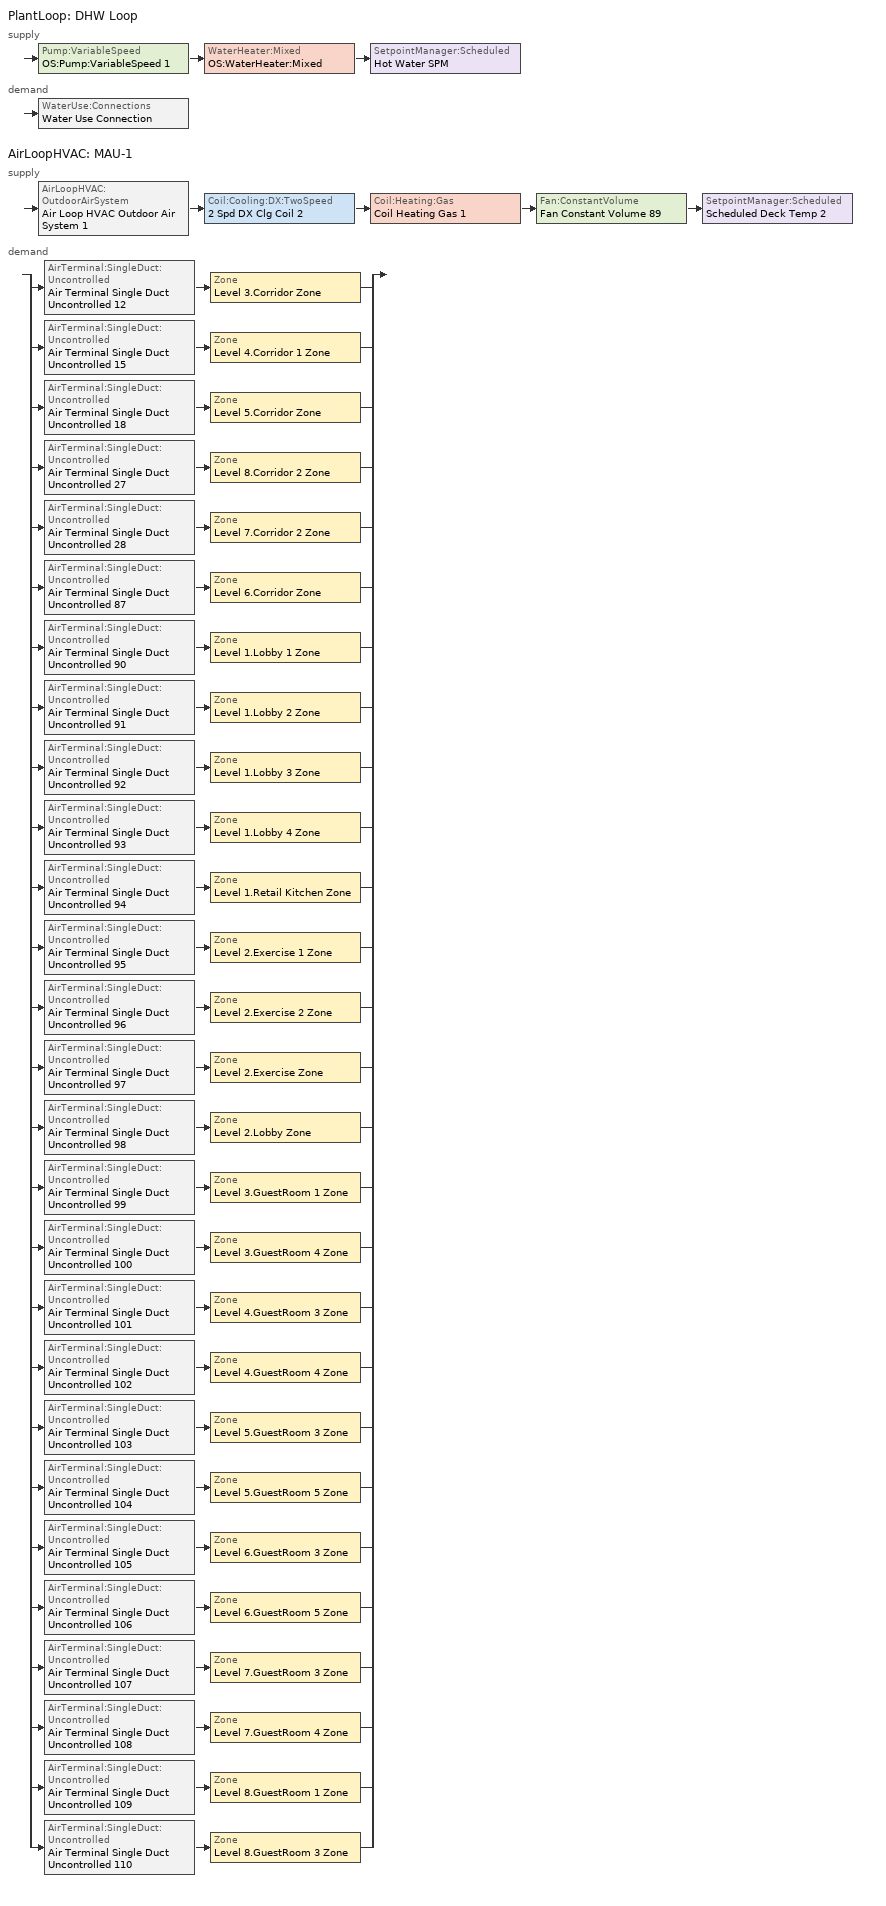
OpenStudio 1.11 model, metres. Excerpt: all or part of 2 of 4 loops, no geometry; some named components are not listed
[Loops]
PlantLoop 'DHW Loop'
 supply: Pump:VariableSpeed 'OS:Pump:VariableSpeed 1' > WaterHeater:Mixed 'OS:WaterHeater:Mixed' > SetpointManager:Scheduled 'Hot Water SPM'
 demand: WaterUse:Connections 'Water Use Connection'
AirLoopHVAC 'MAU-1'
 supply: AirLoopHVAC:OutdoorAirSystem 'Air Loop HVAC Outdoor Air System 1' > Coil:Cooling:DX:TwoSpeed '2 Spd DX Clg Coil 2' > Coil:Heating:Gas 'Coil Heating Gas 1' > Fan:ConstantVolume 'Fan Constant Volume 89' > SetpointManager:Scheduled 'Scheduled Deck Temp 2'
 demand: split
  | AirTerminal:SingleDuct:Uncontrolled 'Air Terminal Single Duct Uncontrolled 12' > Zone 'Level 3.Corridor Zone'
  | AirTerminal:SingleDuct:Uncontrolled 'Air Terminal Single Duct Uncontrolled 15' > Zone 'Level 4.Corridor 1 Zone'
  | AirTerminal:SingleDuct:Uncontrolled 'Air Terminal Single Duct Uncontrolled 18' > Zone 'Level 5.Corridor Zone'
  | AirTerminal:SingleDuct:Uncontrolled 'Air Terminal Single Duct Uncontrolled 27' > Zone 'Level 8.Corridor 2 Zone'
  | AirTerminal:SingleDuct:Uncontrolled 'Air Terminal Single Duct Uncontrolled 28' > Zone 'Level 7.Corridor 2 Zone'
  | AirTerminal:SingleDuct:Uncontrolled 'Air Terminal Single Duct Uncontrolled 87' > Zone 'Level 6.Corridor Zone'
  | AirTerminal:SingleDuct:Uncontrolled 'Air Terminal Single Duct Uncontrolled 90' > Zone 'Level 1.Lobby 1 Zone'
  | AirTerminal:SingleDuct:Uncontrolled 'Air Terminal Single Duct Uncontrolled 91' > Zone 'Level 1.Lobby 2 Zone'
  | AirTerminal:SingleDuct:Uncontrolled 'Air Terminal Single Duct Uncontrolled 92' > Zone 'Level 1.Lobby 3 Zone'
  | AirTerminal:SingleDuct:Uncontrolled 'Air Terminal Single Duct Uncontrolled 93' > Zone 'Level 1.Lobby 4 Zone'
  | AirTerminal:SingleDuct:Uncontrolled 'Air Terminal Single Duct Uncontrolled 94' > Zone 'Level 1.Retail Kitchen Zone'
  | AirTerminal:SingleDuct:Uncontrolled 'Air Terminal Single Duct Uncontrolled 95' > Zone 'Level 2.Exercise 1 Zone'
  | AirTerminal:SingleDuct:Uncontrolled 'Air Terminal Single Duct Uncontrolled 96' > Zone 'Level 2.Exercise 2 Zone'
  | AirTerminal:SingleDuct:Uncontrolled 'Air Terminal Single Duct Uncontrolled 97' > Zone 'Level 2.Exercise Zone'
  | AirTerminal:SingleDuct:Uncontrolled 'Air Terminal Single Duct Uncontrolled 98' > Zone 'Level 2.Lobby Zone'
  | AirTerminal:SingleDuct:Uncontrolled 'Air Terminal Single Duct Uncontrolled 99' > Zone 'Level 3.GuestRoom 1 Zone'
  | AirTerminal:SingleDuct:Uncontrolled 'Air Terminal Single Duct Uncontrolled 100' > Zone 'Level 3.GuestRoom 4 Zone'
  | AirTerminal:SingleDuct:Uncontrolled 'Air Terminal Single Duct Uncontrolled 101' > Zone 'Level 4.GuestRoom 3 Zone'
  | AirTerminal:SingleDuct:Uncontrolled 'Air Terminal Single Duct Uncontrolled 102' > Zone 'Level 4.GuestRoom 4 Zone'
  | AirTerminal:SingleDuct:Uncontrolled 'Air Terminal Single Duct Uncontrolled 103' > Zone 'Level 5.GuestRoom 3 Zone'
  | AirTerminal:SingleDuct:Uncontrolled 'Air Terminal Single Duct Uncontrolled 104' > Zone 'Level 5.GuestRoom 5 Zone'
  | AirTerminal:SingleDuct:Uncontrolled 'Air Terminal Single Duct Uncontrolled 105' > Zone 'Level 6.GuestRoom 3 Zone'
  | AirTerminal:SingleDuct:Uncontrolled 'Air Terminal Single Duct Uncontrolled 106' > Zone 'Level 6.GuestRoom 5 Zone'
  | AirTerminal:SingleDuct:Uncontrolled 'Air Terminal Single Duct Uncontrolled 107' > Zone 'Level 7.GuestRoom 3 Zone'
  | AirTerminal:SingleDuct:Uncontrolled 'Air Terminal Single Duct Uncontrolled 108' > Zone 'Level 7.GuestRoom 4 Zone'
  | AirTerminal:SingleDuct:Uncontrolled 'Air Terminal Single Duct Uncontrolled 109' > Zone 'Level 8.GuestRoom 1 Zone'
  | AirTerminal:SingleDuct:Uncontrolled 'Air Terminal Single Duct Uncontrolled 110' > Zone 'Level 8.GuestRoom 3 Zone'
[WaterUse:Connections]
Water Use Connection: Water Use Equipment Name 1=DHW Equipment
[WaterUse:Equipment]
DHW Equipment: Water Use Equipment Definition=DHW Equipment Load; Flow Rate Fraction Schedule=DHW Flow Rate Sch
[WaterUse:Equipment:Definition]
DHW Equipment Load: Peak Flow Rate {m3/s}=0.000187756; Target Temperature Schedule=DHW Setpoint Sch; Sensible Fraction Schedule=DHW Sensible Sch; Latent Fraction Schedule=DHW Latent Sch
[PlantLoop]
DHW Loop: Plant Loop Volume {m3}=Autocalculate; Load Distribution Scheme=Optimal
[Sizing:Plant]
DHW Loop: Loop Type=Heating; Design Loop Exit Temperature {C}=82; Loop Design Temperature Difference {deltaC}=11; Sizing Option=NonCoincident; Zone Timesteps in Averaging Window=1; Coincident Sizing Factor Mode=None
[SetpointManager:Scheduled] Control Variable=Temperature
Name | Schedule
Hot Water SPM | DHW Setpoint Sch
Scheduled Deck Temp 2 | MAU SP Sch
[WaterHeater:Mixed]
OS:WaterHeater:Mixed: Tank Volume {m3}=1.47631; Setpoint Temperature Schedule=Water Heater Setpoint Temperature; Deadband Temperature Difference {deltaC}=2; Maximum Temperature Limit {C}=82.22; Heater Control Type=Cycle; Heater Maximum Capacity {W}=439607; Heater Minimum Capacity {W}=0; Heater Fuel Type=NaturalGas; Heater Thermal Efficiency=0.96; Off Cycle Parasitic Fuel Consumption Rate {W}=20; Off Cycle Parasitic Fuel Type=NaturalGas; Off Cycle Parasitic Heat Fraction to Tank=0.8; On Cycle Parasitic Fuel Type=NaturalGas; Ambient Temperature Indicator=Schedule; Ambient Temperature Schedule=Water Heater Ambient Temperature; Off Cycle Loss Coefficient to Ambient Temperature {W/K}=6; On Cycle Loss Coefficient to Ambient Temperature {W/K}=6; Use Side Effectiveness=1; Source Side Effectiveness=1; Use Side Design Flow Rate {m3/s}=autosize; Source Side Design Flow Rate {m3/s}=autosize; Indirect Water Heating Recovery Time {hr}=1.5
[Sizing:Zone] Zone Cooling Design Supply Air Temperature Input Method=SupplyAirTemperature; Zone Cooling Design Supply Air Temperature {C}=14; Zone Cooling Design Supply Air Temperature Difference {deltaC}=11.11; Zone Heating Design Supply Air Temperature Input Method=SupplyAirTemperature; Zone Heating Design Supply Air Temperature {C}=40; Zone Heating Design Supply Air Temperature Difference {deltaC}=11.11; Zone Cooling Design Supply Air Humidity Ratio {kg-H2O/kg-air}=0.0085; Zone Heating Design Supply Air Humidity Ratio {kg-H2O/kg-air}=0.008; Cooling Design Air Flow Method=DesignDay; Heating Design Air Flow Method=DesignDay; Account for Dedicated Outdoor Air System=No; Dedicated Outdoor Air System Control Strategy=NeutralSupplyAir; Dedicated Outdoor Air Low Setpoint Temperature for Design {C}=Autosize; Dedicated Outdoor Air High Setpoint Temperature for Design {C}=Autosize
Level 3.Corridor Zone; Level 3.GuestRoom 1 Zone; Level 2.Lobby Zone; Level 2.Exercise Zone; Level 8.GuestRoom 1 Zone; Level 5.Corridor Zone; Level 8.GuestRoom 3 Zone; Level 6.Corridor Zone; Level 5.GuestRoom 3 Zone; Level 1.Retail Kitchen Zone; Level 8.Corridor 2 Zone; Level 7.Corridor 2 Zone; Level 1.Lobby 1 Zone; Level 1.Lobby 2 Zone; Level 2.Exercise 1 Zone; Level 2.Exercise 2 Zone; Level 1.Lobby 3 Zone; Level 6.GuestRoom 3 Zone; Level 3.GuestRoom 4 Zone; Level 7.GuestRoom 3 Zone; Level 4.GuestRoom 3 Zone; Level 4.Corridor 1 Zone; Level 7.GuestRoom 4 Zone; Level 4.GuestRoom 4 Zone; Level 6.GuestRoom 5 Zone; Level 5.GuestRoom 5 Zone; Level 1.Lobby 4 Zone
[Zone equipment]
Level 3.Corridor Zone: Air Terminal Single Duct Uncontrolled 12, Elec Baseboard
Level 3.GuestRoom 1 Zone: Level 3.GuestRoom 1 Zone Exhaust Fan, Zone HVAC Terminal Unit Variable Refrigerant Flow 21, Air Terminal Single Duct Uncontrolled 99
Level 2.Lobby Zone: Zone HVAC Terminal Unit Variable Refrigerant Flow 14, Air Terminal Single Duct Uncontrolled 98
Level 2.Exercise Zone: Zone HVAC Terminal Unit Variable Refrigerant Flow 12, Air Terminal Single Duct Uncontrolled 97
Level 8.GuestRoom 1 Zone: Level 8.GuestRoom 1 Zone Exhaust Fan, Zone HVAC Terminal Unit Variable Refrigerant Flow 56, Air Terminal Single Duct Uncontrolled 109
Level 5.Corridor Zone: Air Terminal Single Duct Uncontrolled 18, Elec Baseboard 8
Level 8.GuestRoom 3 Zone: Level 8.GuestRoom 3 Zone Exhaust Fan, Zone HVAC Terminal Unit Variable Refrigerant Flow 61, Air Terminal Single Duct Uncontrolled 110
Level 6.Corridor Zone: Air Terminal Single Duct Uncontrolled 87, Elec Baseboard 11
Level 5.GuestRoom 3 Zone: Level 5.GuestRoom 3 Zone Exhaust Fan, Zone HVAC Terminal Unit Variable Refrigerant Flow 35, Air Terminal Single Duct Uncontrolled 103
Level 1.Retail Kitchen Zone: Zone Exhaust Fan 1, Zone HVAC Terminal Unit Variable Refrigerant Flow 4, Air Terminal Single Duct Uncontrolled 94
Level 8.Corridor 2 Zone: Air Terminal Single Duct Uncontrolled 27, Elec Baseboard 16
Level 7.Corridor 2 Zone: Air Terminal Single Duct Uncontrolled 28, Elec Baseboard 13
Level 1.Lobby 1 Zone: Zone Exhaust Fan 3, Zone HVAC Terminal Unit Variable Refrigerant Flow 5, Air Terminal Single Duct Uncontrolled 90
Level 1.Lobby 2 Zone: Zone HVAC Terminal Unit Variable Refrigerant Flow 8, Air Terminal Single Duct Uncontrolled 91
Level 2.Exercise 1 Zone: Zone Exhaust Fan 6, Zone HVAC Terminal Unit Variable Refrigerant Flow 9, Air Terminal Single Duct Uncontrolled 95
Level 2.Exercise 2 Zone: Zone HVAC Terminal Unit Variable Refrigerant Flow 16, Air Terminal Single Duct Uncontrolled 96
Level 1.Lobby 3 Zone: Zone HVAC Terminal Unit Variable Refrigerant Flow 2, Air Terminal Single Duct Uncontrolled 92
Level 6.GuestRoom 3 Zone: Level 6.GuestRoom 3 Zone Exhaust Fan, Zone HVAC Terminal Unit Variable Refrigerant Flow 43, Air Terminal Single Duct Uncontrolled 105
Level 3.GuestRoom 4 Zone: Level 3.GuestRoom 4 Zone Exhaust Fan, Zone HVAC Terminal Unit Variable Refrigerant Flow 22, Air Terminal Single Duct Uncontrolled 100
Level 7.GuestRoom 3 Zone: Level 7.GuestRoom 3 Zone Exhaust Fan, Zone HVAC Terminal Unit Variable Refrigerant Flow 51, Air Terminal Single Duct Uncontrolled 107
Level 4.GuestRoom 3 Zone: Level 4.GuestRoom 3 Zone Exhaust Fan, Zone HVAC Terminal Unit Variable Refrigerant Flow 34, Air Terminal Single Duct Uncontrolled 101
Level 4.Corridor 1 Zone: Air Terminal Single Duct Uncontrolled 15, Elec Baseboard 3
Level 7.GuestRoom 4 Zone: Level 7.GuestRoom 4 Zone Exhaust Fan, Zone HVAC Terminal Unit Variable Refrigerant Flow 54, Air Terminal Single Duct Uncontrolled 108
Level 4.GuestRoom 4 Zone: Level 4.GuestRoom 4 Zone Exhaust Fan, Zone HVAC Terminal Unit Variable Refrigerant Flow 29, Air Terminal Single Duct Uncontrolled 102
Level 6.GuestRoom 5 Zone: Level 6.GuestRoom 5 Zone Exhaust Fan, Zone HVAC Terminal Unit Variable Refrigerant Flow 45, Air Terminal Single Duct Uncontrolled 106
Level 5.GuestRoom 5 Zone: Level 5.GuestRoom 5 Zone Exhaust Fan, Zone HVAC Terminal Unit Variable Refrigerant Flow 39, Air Terminal Single Duct Uncontrolled 104
Level 1.Lobby 4 Zone: Zone HVAC Terminal Unit Variable Refrigerant Flow 3, Air Terminal Single Duct Uncontrolled 93
[Fan:ConstantVolume]
Fan Constant Volume 89: Availability Schedule=Always On Discrete; Pressure Rise {Pa}=968.956; Maximum Flow Rate {m3/s}=AutoSize
[Fan:ZoneExhaust] Availability Schedule=Always On Discrete; Flow Fraction Schedule=Always On Discrete; System Availability Manager Coupling Mode=Decoupled
Name | Fan Efficiency | Pressure Rise {Pa} | Maximum Flow Rate {m3/s}
Level 3.GuestRoom 1 Zone Exhaust Fan; Level 8.GuestRoom 1 Zone Exhaust Fan; Level 5.GuestRoom 3 Zone Exhaust Fan; Level 6.GuestRoom 3 Zone Exhaust Fan; Level 7.GuestRoom 3 Zone Exhaust Fan; Level 4.GuestRoom 3 Zone Exhaust Fan | 0.3 | 186.817 | 0.023595
Level 8.GuestRoom 3 Zone Exhaust Fan; Level 3.GuestRoom 4 Zone Exhaust Fan; Level 7.GuestRoom 4 Zone Exhaust Fan; Level 4.GuestRoom 4 Zone Exhaust Fan; Level 6.GuestRoom 5 Zone Exhaust Fan; Level 5.GuestRoom 5 Zone Exhaust Fan | 0.3 | 186.817 | 0.141584
Zone Exhaust Fan 1 | 0.6 | 249.089 | 0.0589934
Zone Exhaust Fan 3 | 0.6 | 249.089 | 0.0471947
Zone Exhaust Fan 6 | 0.6 | 186.817 | 0.212376
[AirLoopHVAC]
MAU-1: Availability Schedule=Always On Discrete; Design Supply Air Flow Rate {m3/s}=2.21815
[Sizing:System]
MAU-1: Type of Load to Size On=VentilationRequirement; Design Outdoor Air Flow Rate {m3/s}=2.21815; Minimum System Air Flow Ratio=1; Preheat Design Temperature {C}=7; Preheat Design Humidity Ratio {kg-H2O/kg-Air}=0.008; Precool Design Temperature {C}=12.8; Precool Design Humidity Ratio {kg-H2O/kg-Air}=0.008; Central Cooling Design Supply Air Temperature {C}=12.8; Central Heating Design Supply Air Temperature {C}=40; Sizing Option=NonCoincident; 100% Outdoor Air in Cooling=Yes; 100% Outdoor Air in Heating=Yes; Central Cooling Design Supply Air Humidity Ratio {kg-H2O/kg-Air}=0.0085; Central Heating Design Supply Air Humidity Ratio {kg-H2O/kg-Air}=0.008; Cooling Design Air Flow Method=DesignDay; Cooling Design Air Flow Rate {m3/s}=0; Heating Design Air Flow Method=DesignDay; Heating Design Air Flow Rate {m3/s}=0; System Outdoor Air Method=ZoneSum; Zone Maximum Outdoor Air Fraction=1; Cooling Supply Air Flow Rate Per Floor Area {m3/s-m2}=0.00996765; Cooling Fraction of Autosized Cooling Supply Air Flow Rate=1; Cooling Supply Air Flow Rate Per Unit Cooling Capacity {m3/s-W}=3.94755e-05; Heating Supply Air Flow Rate Per Floor Area {m3/s-m2}=0.00996765; Heating Fraction of Autosized Heating Supply Air Flow Rate=1; Heating Fraction of Autosized Cooling Supply Air Flow Rate=1; Heating Supply Air Flow Rate Per Unit Heating Capacity {m3/s-W}=3.15882e-05; Cooling Design Capacity Method=CoolingDesignCapacity; Cooling Design Capacity {W}=autosize; Cooling Design Capacity Per Floor Area {W/m2}=234.7; Fraction of Autosized Cooling Design Capacity=1; Heating Design Capacity Method=HeatingDesignCapacity; Heating Design Capacity {W}=autosize; Heating Design Capacity Per Floor Area {W/m2}=157; Fraction of Autosized Heating Design Capacity=1; Central Cooling Capacity Control Method=OnOff
[Coil:Heating:Gas]
Coil Heating Gas 1: Availability Schedule=Always On Discrete; Gas Burner Efficiency=0.8; Nominal Capacity {W}=AutoSize; Parasitic Electric Load {W}=0; Parasitic Gas Load {W}=0
[Controller:OutdoorAir]
Controller Outdoor Air 1: Minimum Outdoor Air Flow Rate {m3/s}=2.21815; Maximum Outdoor Air Flow Rate {m3/s}=2.21815; Economizer Control Type=FixedDryBulb; Economizer Control Action Type=ModulateFlow; Economizer Maximum Limit Dry-Bulb Temperature {C}=23.8889; Economizer Maximum Limit Enthalpy {J/kg}=64000; Economizer Minimum Limit Dry-Bulb Temperature {C}=-100; Lockout Type=NoLockout; Minimum Limit Type=FixedMinimum; Minimum Fraction of Outdoor Air Schedule=Always On Discrete; Maximum Fraction of Outdoor Air Schedule=Always On Discrete; Controller Mechanical Ventilation=Controller Mechanical Ventilation 1; High Humidity Control=No; Heat Recovery Bypass Control Type=BypassWhenWithinEconomizerLimits
[Controller:MechanicalVentilation]
Controller Mechanical Ventilation 1: Availability Schedule=Always On Discrete; System Outdoor Air Method=ZoneSum
[AirLoopHVAC:OutdoorAirSystem]
Air Loop HVAC Outdoor Air System 1: Controller=Controller Outdoor Air 1
[AirTerminal:SingleDuct:Uncontrolled] Availability Schedule=Always On Discrete; Maximum Air Flow Rate {m3/s}=AutoSize
Air Terminal Single Duct Uncontrolled 12; Air Terminal Single Duct Uncontrolled 15; Air Terminal Single Duct Uncontrolled 18; Air Terminal Single Duct Uncontrolled 27; Air Terminal Single Duct Uncontrolled 28; Air Terminal Single Duct Uncontrolled 87; Air Terminal Single Duct Uncontrolled 90; Air Terminal Single Duct Uncontrolled 91; Air Terminal Single Duct Uncontrolled 92; Air Terminal Single Duct Uncontrolled 93; Air Terminal Single Duct Uncontrolled 94; Air Terminal Single Duct Uncontrolled 95; Air Terminal Single Duct Uncontrolled 96; Air Terminal Single Duct Uncontrolled 97; Air Terminal Single Duct Uncontrolled 98; Air Terminal Single Duct Uncontrolled 99; Air Terminal Single Duct Uncontrolled 100; Air Terminal Single Duct Uncontrolled 101; Air Terminal Single Duct Uncontrolled 102; Air Terminal Single Duct Uncontrolled 103; Air Terminal Single Duct Uncontrolled 104; Air Terminal Single Duct Uncontrolled 105; Air Terminal Single Duct Uncontrolled 106; Air Terminal Single Duct Uncontrolled 107; Air Terminal Single Duct Uncontrolled 108; Air Terminal Single Duct Uncontrolled 109; Air Terminal Single Duct Uncontrolled 110
[ZoneHVAC:TerminalUnit:VariableRefrigerantFlow] Terminal Unit Availability schedule=Always On Discrete; Supply Air Flow Rate During Cooling Operation {m3/s}=autosize; Supply Air Flow Rate When No Cooling is Needed {m3/s}=autosize; Supply Air Flow Rate During Heating Operation {m3/s}=autosize; Supply Air Flow Rate When No Heating is Needed {m3/s}=autosize; Outdoor Air Flow Rate During Cooling Operation {m3/s}=0; Outdoor Air Flow Rate During Heating Operation {m3/s}=0; Outdoor Air Flow Rate When No Cooling or Heating is Needed {m3/s}=0; Supply Air Fan Operating Mode Schedule=Always Off Sch; Zone Terminal Unit On Parasitic Electric Energy Use {W}=30; Zone Terminal Unit Off Parasitic Electric Energy Use {W}=20; Rated Total Heating Capacity Sizing Ratio {W/W}=1
Name | Supply Air Fan | Cooling Coil | Heating Coil
Zone HVAC Terminal Unit Variable Refrigerant Flow 2 | Zone HVAC Terminal Unit Variable Refrigerant Flow 2 Fan | Zone HVAC Terminal Unit Variable Refrigerant Flow 2 Cooling Coil | Zone HVAC Terminal Unit Variable Refrigerant Flow 2 Heating Coil
Zone HVAC Terminal Unit Variable Refrigerant Flow 3 | Zone HVAC Terminal Unit Variable Refrigerant Flow 3 Fan | Zone HVAC Terminal Unit Variable Refrigerant Flow 3 Cooling Coil | Zone HVAC Terminal Unit Variable Refrigerant Flow 3 Heating Coil
Zone HVAC Terminal Unit Variable Refrigerant Flow 4 | Zone HVAC Terminal Unit Variable Refrigerant Flow 4 Fan | Zone HVAC Terminal Unit Variable Refrigerant Flow 4 Cooling Coil | Zone HVAC Terminal Unit Variable Refrigerant Flow 4 Heating Coil
Zone HVAC Terminal Unit Variable Refrigerant Flow 5 | Zone HVAC Terminal Unit Variable Refrigerant Flow 5 Fan | Zone HVAC Terminal Unit Variable Refrigerant Flow 5 Cooling Coil | Zone HVAC Terminal Unit Variable Refrigerant Flow 5 Heating Coil
Zone HVAC Terminal Unit Variable Refrigerant Flow 8 | Zone HVAC Terminal Unit Variable Refrigerant Flow 8 Fan | Zone HVAC Terminal Unit Variable Refrigerant Flow 8 Cooling Coil | Zone HVAC Terminal Unit Variable Refrigerant Flow 8 Heating Coil
Zone HVAC Terminal Unit Variable Refrigerant Flow 9 | Zone HVAC Terminal Unit Variable Refrigerant Flow 9 Fan | Zone HVAC Terminal Unit Variable Refrigerant Flow 9 Cooling Coil | Zone HVAC Terminal Unit Variable Refrigerant Flow 9 Heating Coil
Zone HVAC Terminal Unit Variable Refrigerant Flow 12 | Zone HVAC Terminal Unit Variable Refrigerant Flow 12 Fan | Zone HVAC Terminal Unit Variable Refrigerant Flow 12 Cooling Coil | Zone HVAC Terminal Unit Variable Refrigerant Flow 12 Heating Coil
Zone HVAC Terminal Unit Variable Refrigerant Flow 14 | Zone HVAC Terminal Unit Variable Refrigerant Flow 14 Fan | Zone HVAC Terminal Unit Variable Refrigerant Flow 14 Cooling Coil | Zone HVAC Terminal Unit Variable Refrigerant Flow 14 Heating Coil
Zone HVAC Terminal Unit Variable Refrigerant Flow 16 | Zone HVAC Terminal Unit Variable Refrigerant Flow 16 Fan | Zone HVAC Terminal Unit Variable Refrigerant Flow 16 Cooling Coil | Zone HVAC Terminal Unit Variable Refrigerant Flow 16 Heating Coil
Zone HVAC Terminal Unit Variable Refrigerant Flow 21 | Zone HVAC Terminal Unit Variable Refrigerant Flow 21 Fan | Zone HVAC Terminal Unit Variable Refrigerant Flow 21 Cooling Coil | Zone HVAC Terminal Unit Variable Refrigerant Flow 21 Heating Coil
Zone HVAC Terminal Unit Variable Refrigerant Flow 22 | Zone HVAC Terminal Unit Variable Refrigerant Flow 22 Fan | Zone HVAC Terminal Unit Variable Refrigerant Flow 22 Cooling Coil | Zone HVAC Terminal Unit Variable Refrigerant Flow 22 Heating Coil
Zone HVAC Terminal Unit Variable Refrigerant Flow 29 | Zone HVAC Terminal Unit Variable Refrigerant Flow 29 Fan | Zone HVAC Terminal Unit Variable Refrigerant Flow 29 Cooling Coil | Zone HVAC Terminal Unit Variable Refrigerant Flow 29 Heating Coil
Zone HVAC Terminal Unit Variable Refrigerant Flow 34 | Zone HVAC Terminal Unit Variable Refrigerant Flow 34 Fan | Zone HVAC Terminal Unit Variable Refrigerant Flow 34 Cooling Coil | Zone HVAC Terminal Unit Variable Refrigerant Flow 34 Heating Coil
Zone HVAC Terminal Unit Variable Refrigerant Flow 35 | Zone HVAC Terminal Unit Variable Refrigerant Flow 35 Fan | Zone HVAC Terminal Unit Variable Refrigerant Flow 35 Cooling Coil | Zone HVAC Terminal Unit Variable Refrigerant Flow 35 Heating Coil
Zone HVAC Terminal Unit Variable Refrigerant Flow 39 | Zone HVAC Terminal Unit Variable Refrigerant Flow 39 Fan | Zone HVAC Terminal Unit Variable Refrigerant Flow 39 Cooling Coil | Zone HVAC Terminal Unit Variable Refrigerant Flow 39 Heating Coil
Zone HVAC Terminal Unit Variable Refrigerant Flow 43 | Zone HVAC Terminal Unit Variable Refrigerant Flow 43 Fan | Zone HVAC Terminal Unit Variable Refrigerant Flow 43 Cooling Coil | Zone HVAC Terminal Unit Variable Refrigerant Flow 43 Heating Coil
Zone HVAC Terminal Unit Variable Refrigerant Flow 45 | Zone HVAC Terminal Unit Variable Refrigerant Flow 45 Fan | Zone HVAC Terminal Unit Variable Refrigerant Flow 45 Cooling Coil | Zone HVAC Terminal Unit Variable Refrigerant Flow 45 Heating Coil
Zone HVAC Terminal Unit Variable Refrigerant Flow 51 | Zone HVAC Terminal Unit Variable Refrigerant Flow 51 Fan | Zone HVAC Terminal Unit Variable Refrigerant Flow 51 Cooling Coil | Zone HVAC Terminal Unit Variable Refrigerant Flow 51 Heating Coil
Zone HVAC Terminal Unit Variable Refrigerant Flow 54 | Zone HVAC Terminal Unit Variable Refrigerant Flow 54 Fan | Zone HVAC Terminal Unit Variable Refrigerant Flow 54 Cooling Coil | Zone HVAC Terminal Unit Variable Refrigerant Flow 54 Heating Coil
Zone HVAC Terminal Unit Variable Refrigerant Flow 56 | Zone HVAC Terminal Unit Variable Refrigerant Flow 56 Fan | Zone HVAC Terminal Unit Variable Refrigerant Flow 56 Cooling Coil | Zone HVAC Terminal Unit Variable Refrigerant Flow 56 Heating Coil
Zone HVAC Terminal Unit Variable Refrigerant Flow 61 | Zone HVAC Terminal Unit Variable Refrigerant Flow 61 Fan | Zone HVAC Terminal Unit Variable Refrigerant Flow 61 Cooling Coil | Zone HVAC Terminal Unit Variable Refrigerant Flow 61 Heating Coil
[Coil:Cooling:DX:VariableRefrigerantFlow] Availability Schedule=Always On Discrete; Rated Total Cooling Capacity {W}=autosize; Rated Sensible Heat Ratio=autosize; Rated Air Flow Rate {m3/s}=autosize; Cooling Capacity Ratio Modifier Function of Temperature Curve=vrfTUCoolCapFT 64; Cooling Capacity Modifier Curve Function of Flow Fraction=vrfACCoolCapFFF 64
Zone HVAC Terminal Unit Variable Refrigerant Flow 2 Cooling Coil; Zone HVAC Terminal Unit Variable Refrigerant Flow 3 Cooling Coil; Zone HVAC Terminal Unit Variable Refrigerant Flow 4 Cooling Coil; Zone HVAC Terminal Unit Variable Refrigerant Flow 5 Cooling Coil; Zone HVAC Terminal Unit Variable Refrigerant Flow 8 Cooling Coil; Zone HVAC Terminal Unit Variable Refrigerant Flow 9 Cooling Coil; Zone HVAC Terminal Unit Variable Refrigerant Flow 12 Cooling Coil; Zone HVAC Terminal Unit Variable Refrigerant Flow 14 Cooling Coil; Zone HVAC Terminal Unit Variable Refrigerant Flow 16 Cooling Coil; Zone HVAC Terminal Unit Variable Refrigerant Flow 21 Cooling Coil; Zone HVAC Terminal Unit Variable Refrigerant Flow 22 Cooling Coil; Zone HVAC Terminal Unit Variable Refrigerant Flow 29 Cooling Coil; Zone HVAC Terminal Unit Variable Refrigerant Flow 34 Cooling Coil; Zone HVAC Terminal Unit Variable Refrigerant Flow 35 Cooling Coil; Zone HVAC Terminal Unit Variable Refrigerant Flow 39 Cooling Coil; Zone HVAC Terminal Unit Variable Refrigerant Flow 43 Cooling Coil; Zone HVAC Terminal Unit Variable Refrigerant Flow 45 Cooling Coil; Zone HVAC Terminal Unit Variable Refrigerant Flow 51 Cooling Coil; Zone HVAC Terminal Unit Variable Refrigerant Flow 54 Cooling Coil; Zone HVAC Terminal Unit Variable Refrigerant Flow 56 Cooling Coil; Zone HVAC Terminal Unit Variable Refrigerant Flow 61 Cooling Coil
[Coil:Heating:DX:VariableRefrigerantFlow] Availability Schedule=Always On Discrete; Rated Total Heating Capacity {W}=autosize; Rated Air Flow Rate {m3/s}=autosize; Heating Capacity Ratio Modifier Function of Temperature Curve=vrfTUHeatCapFT; Heating Capacity Modifier Function of Flow Fraction Curve=vrfACCoolCapFFF 64
Zone HVAC Terminal Unit Variable Refrigerant Flow 2 Heating Coil; Zone HVAC Terminal Unit Variable Refrigerant Flow 3 Heating Coil; Zone HVAC Terminal Unit Variable Refrigerant Flow 4 Heating Coil; Zone HVAC Terminal Unit Variable Refrigerant Flow 5 Heating Coil; Zone HVAC Terminal Unit Variable Refrigerant Flow 8 Heating Coil; Zone HVAC Terminal Unit Variable Refrigerant Flow 9 Heating Coil; Zone HVAC Terminal Unit Variable Refrigerant Flow 12 Heating Coil; Zone HVAC Terminal Unit Variable Refrigerant Flow 14 Heating Coil; Zone HVAC Terminal Unit Variable Refrigerant Flow 16 Heating Coil; Zone HVAC Terminal Unit Variable Refrigerant Flow 21 Heating Coil; Zone HVAC Terminal Unit Variable Refrigerant Flow 22 Heating Coil; Zone HVAC Terminal Unit Variable Refrigerant Flow 29 Heating Coil; Zone HVAC Terminal Unit Variable Refrigerant Flow 34 Heating Coil; Zone HVAC Terminal Unit Variable Refrigerant Flow 35 Heating Coil; Zone HVAC Terminal Unit Variable Refrigerant Flow 39 Heating Coil; Zone HVAC Terminal Unit Variable Refrigerant Flow 43 Heating Coil; Zone HVAC Terminal Unit Variable Refrigerant Flow 45 Heating Coil; Zone HVAC Terminal Unit Variable Refrigerant Flow 51 Heating Coil; Zone HVAC Terminal Unit Variable Refrigerant Flow 54 Heating Coil; Zone HVAC Terminal Unit Variable Refrigerant Flow 56 Heating Coil; Zone HVAC Terminal Unit Variable Refrigerant Flow 61 Heating Coil
[Fan:OnOff] Availability Schedule=Always On Discrete; Fan Efficiency=0.6; Pressure Rise {Pa}=300; Maximum Flow Rate {m3/s}=autosize; Motor Efficiency=0.8; Motor In Airstream Fraction=1
Name | Fan Power Ratio Function of Speed Ratio Curve | Fan Efficiency Ratio Function of Speed Ratio Curve
Zone HVAC Terminal Unit Variable Refrigerant Flow 2 Fan | Fan On Off Power Curve 1 | Fan On Off Efficiency Curve 1
Zone HVAC Terminal Unit Variable Refrigerant Flow 3 Fan | Fan On Off Power Curve 2 | Fan On Off Efficiency Curve 2
Zone HVAC Terminal Unit Variable Refrigerant Flow 4 Fan | Fan On Off Power Curve 3 | Fan On Off Efficiency Curve 3
Zone HVAC Terminal Unit Variable Refrigerant Flow 5 Fan | Fan On Off Power Curve 4 | Fan On Off Efficiency Curve 4
Zone HVAC Terminal Unit Variable Refrigerant Flow 8 Fan | Fan On Off Power Curve 7 | Fan On Off Efficiency Curve 7
Zone HVAC Terminal Unit Variable Refrigerant Flow 9 Fan | Fan On Off Power Curve 8 | Fan On Off Efficiency Curve 8
Zone HVAC Terminal Unit Variable Refrigerant Flow 12 Fan | Fan On Off Power Curve 11 | Fan On Off Efficiency Curve 11
Zone HVAC Terminal Unit Variable Refrigerant Flow 14 Fan | Fan On Off Power Curve 13 | Fan On Off Efficiency Curve 13
Zone HVAC Terminal Unit Variable Refrigerant Flow 16 Fan | Fan On Off Power Curve 15 | Fan On Off Efficiency Curve 15
Zone HVAC Terminal Unit Variable Refrigerant Flow 21 Fan | Fan On Off Power Curve 20 | Fan On Off Efficiency Curve 20
Zone HVAC Terminal Unit Variable Refrigerant Flow 22 Fan | Fan On Off Power Curve 21 | Fan On Off Efficiency Curve 21
Zone HVAC Terminal Unit Variable Refrigerant Flow 29 Fan | Fan On Off Power Curve 28 | Fan On Off Efficiency Curve 28
Zone HVAC Terminal Unit Variable Refrigerant Flow 34 Fan | Fan On Off Power Curve 33 | Fan On Off Efficiency Curve 33
Zone HVAC Terminal Unit Variable Refrigerant Flow 35 Fan | Fan On Off Power Curve 34 | Fan On Off Efficiency Curve 34
Zone HVAC Terminal Unit Variable Refrigerant Flow 39 Fan | Fan On Off Power Curve 38 | Fan On Off Efficiency Curve 38
Zone HVAC Terminal Unit Variable Refrigerant Flow 43 Fan | Fan On Off Power Curve 42 | Fan On Off Efficiency Curve 42
Zone HVAC Terminal Unit Variable Refrigerant Flow 45 Fan | Fan On Off Power Curve 44 | Fan On Off Efficiency Curve 44
Zone HVAC Terminal Unit Variable Refrigerant Flow 51 Fan | Fan On Off Power Curve 50 | Fan On Off Efficiency Curve 50
Zone HVAC Terminal Unit Variable Refrigerant Flow 54 Fan | Fan On Off Power Curve 53 | Fan On Off Efficiency Curve 53
Zone HVAC Terminal Unit Variable Refrigerant Flow 56 Fan | Fan On Off Power Curve 55 | Fan On Off Efficiency Curve 55
Zone HVAC Terminal Unit Variable Refrigerant Flow 61 Fan | Fan On Off Power Curve 60 | Fan On Off Efficiency Curve 60
[ZoneHVAC:Baseboard:Convective:Electric] Availability Schedule=Always On Discrete 1; Nominal Capacity {W}=667; Efficiency=1
Elec Baseboard; Elec Baseboard 3; Elec Baseboard 8; Elec Baseboard 11; Elec Baseboard 13; Elec Baseboard 16
[Coil:Cooling:DX:TwoSpeed]
2 Spd DX Clg Coil 2: Availability Schedule=Always On Discrete 1; Rated High Speed Total Cooling Capacity {W}=49822.1; Rated High Speed Sensible Heat Ratio=Autosize; Rated High Speed COP {W/W}=3.195; Rated High Speed Air Flow Rate {m3/s}=Autosize; Total Cooling Capacity Function of Temperature Curve=OS:Curve:Biquadratic 30; Total Cooling Capacity Function of Flow Fraction Curve=OS:Curve:Quadratic 26; Energy Input Ratio Function of Temperature Curve=OS:Curve:Biquadratic 31; Energy Input Ratio Function of Flow Fraction Curve=OS:Curve:Quadratic 27; Part Load Fraction Correlation Curve=OS:Curve:Quadratic 28; Rated Low Speed Total Cooling Capacity {W}=Autosize; Rated Low Speed Sensible Heat Ratio=0.69; Rated Low Speed COP {W/W}=3.195; Low Speed Total Cooling Capacity Function of Temperature Curve=OS:Curve:Biquadratic 32; Low Speed Energy Input Ratio Function of Temperature Curve=OS:Curve:Biquadratic 33; Condenser Type=AirCooled; High Speed Evaporative Condenser Effectiveness=0; High Speed Evaporative Condenser Air Flow Rate {m3/s}=Autosize; High Speed Evaporative Condenser Pump Rated Power Consumption {W}=Autosize; Low Speed Evaporative Condenser Effectiveness=0; Low Speed Evaporative Condenser Air Flow Rate {m3/s}=Autosize; Low Speed Evaporative Condenser Pump Rated Power Consumption {W}=Autosize; Basin Heater Capacity {W/K}=10; Basin Heater Setpoint Temperature {C}=2
[Schedule:Ruleset]
DHW Setpoint Sch: Default Day Schedule=Schedule Day 1
DHW Sensible Sch: Default Day Schedule=Schedule Day 2
DHW Latent Sch: Default Day Schedule=Schedule Day 3
DHW Flow Rate Sch: Default Day Schedule=Schedule Day 4; Summer Design Day Schedule=Schedule Day 15; Winter Design Day Schedule=Schedule Day 16
Water Heater Setpoint Temperature: Default Day Schedule=Water Heater Setpoint Temperature Default
Water Heater Ambient Temperature: Default Day Schedule=Water Heater Ambient Temperature Default
Always Off Sch: Default Day Schedule=Schedule Day 36
MAU SP Sch: Default Day Schedule=Schedule Day 41
[Schedule:Day]
Schedule Day 1; Water Heater Setpoint Temperature Default: 24, 0, 60
Schedule Day 2; Schedule Day 15: 24, 0, 1
Schedule Day 3; Schedule Day 16; Schedule Day 36: 24, 0, 0
Schedule Day 4: 5, 0, 0.2, 6, 0, 0.3, 7, 0, 0.5, 8, 0, 0.6, 9, 0, 0.6, 10, 0, 0.5, 11, 0, 0.4, 12, 0, 0.5, 13, 0, 0.45, 14, 0, 0.4, 15, 0, 0.35, 16, 0, 0.35, 17, 0, 0.35, 18, 0, 0.45, 19, 0, 0.6, 20, 0, 0.65, 21, 0, 0.55, 22, 0, 0.6, 23, 0, 0.5, 24, 0, 0.3
Water Heater Ambient Temperature Default: 24, 0, 22
Schedule Day 41: 24, 0, 20
[Schedule:Constant] Value=1
Always On Discrete; Always On Discrete 1
[Curve:Biquadratic] Minimum Value of x {BasedOnField A2}=17; Maximum Value of x {BasedOnField A2}=22; Minimum Value of y {BasedOnField A3}=13; Maximum Value of y {BasedOnField A3}=46
Name | Coefficient1 Constant | Coefficient2 x | Coefficient3 x**2 | Coefficient4 y | Coefficient5 y**2 | Coefficient6 x*y
OS:Curve:Biquadratic 30 | 0.42415 | 0.04426 | -0.00042 | 0.00333 | -8e-005 | -0.00021
OS:Curve:Biquadratic 31; OS:Curve:Biquadratic 33 | 1.23649 | -0.02431 | 0.00057 | -0.01434 | 0.00063 | -0.00038
OS:Curve:Biquadratic 32 | 0.42415 | 0.04426 | -0.00042 | 0.00333 | -0.00008 | -0.00021
[Curve:Cubic] Minimum Value of x=0
Name | Coefficient1 Constant | Coefficient2 x | Coefficient3 x**2 | Coefficient4 x**3 | Maximum Value of x | Minimum Curve Output | Maximum Curve Output
Fan On Off Efficiency Curve 1; Fan On Off Efficiency Curve 2; Fan On Off Efficiency Curve 3; Fan On Off Efficiency Curve 4; Fan On Off Efficiency Curve 7; Fan On Off Efficiency Curve 8; Fan On Off Efficiency Curve 11; Fan On Off Efficiency Curve 13; Fan On Off Efficiency Curve 15; Fan On Off Efficiency Curve 20; Fan On Off Efficiency Curve 21; Fan On Off Efficiency Curve 28; Fan On Off Efficiency Curve 33; Fan On Off Efficiency Curve 34; Fan On Off Efficiency Curve 38; Fan On Off Efficiency Curve 42; Fan On Off Efficiency Curve 44; Fan On Off Efficiency Curve 50; Fan On Off Efficiency Curve 53; Fan On Off Efficiency Curve 55; Fan On Off Efficiency Curve 60 | 1 | 0 | 0 | 0 | 1
vrfTUCoolCapFT 64 | 0.504547 | 0.0288891 | -1.08194e-05 | 1.01359e-05 | 50 | 0.5 | 1.5
vrfTUHeatCapFT | -0.390709 | 0.261815 | -0.0130432 | 0.000178132 | 50 | 0.5 | 1.5
[Curve:Quadratic]
Name | Coefficient1 Constant | Coefficient2 x | Coefficient3 x**2 | Minimum Value of x {BasedOnField A2} | Maximum Value of x {BasedOnField A2} | Minimum Value of x | Maximum Value of x
OS:Curve:Quadratic 26 | 0.77136 | 0.34053 | -0.11088 | 0.75918 | 1.13877
OS:Curve:Quadratic 27 | 1.2055 | -0.32953 | 0.12308 | 0.75918 | 1.13877
OS:Curve:Quadratic 28 | 0.771 | 0.229 | 0 | 0 | 1
vrfACCoolCapFFF 64 | 0.8 | 0.2 | 0 |  |  | 0.5 | 1.5
[Curve:Exponent] Coefficient1 Constant=1; Coefficient2 Constant=0; Coefficient3 Constant=0; Minimum Value of x=0; Maximum Value of x=1
Fan On Off Power Curve 1; Fan On Off Power Curve 2; Fan On Off Power Curve 3; Fan On Off Power Curve 4; Fan On Off Power Curve 7; Fan On Off Power Curve 8; Fan On Off Power Curve 11; Fan On Off Power Curve 13; Fan On Off Power Curve 15; Fan On Off Power Curve 20; Fan On Off Power Curve 21; Fan On Off Power Curve 28; Fan On Off Power Curve 33; Fan On Off Power Curve 34; Fan On Off Power Curve 38; Fan On Off Power Curve 42; Fan On Off Power Curve 44; Fan On Off Power Curve 50; Fan On Off Power Curve 53; Fan On Off Power Curve 55; Fan On Off Power Curve 60
